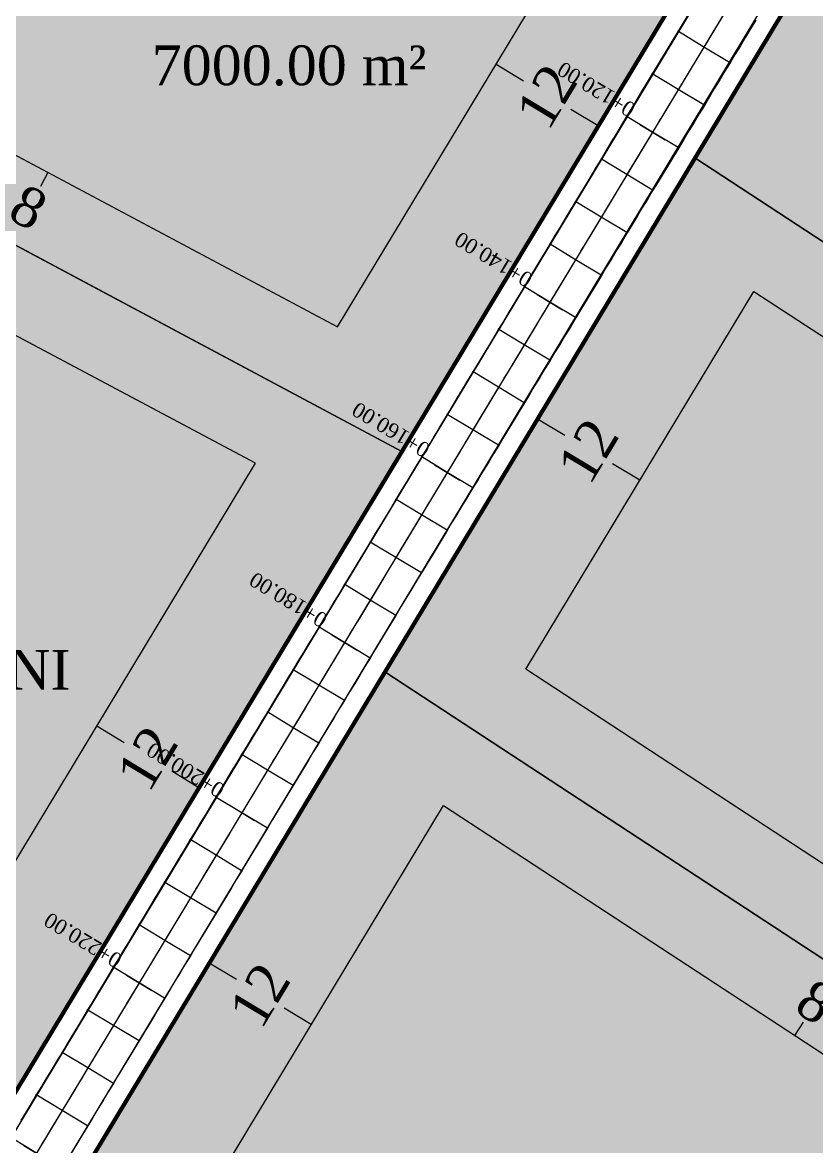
# Model space of a CAD drawing. Header units: metres. Extents: x 478603 to 489313, y 4282657 to 4289463.
# Drawn here: x 480577 to 480656.9, y 4287619.9 to 4287733 of the extents above; entities that cross this region are included whole.
import ezdxf

# ---------------------------------------------------------------- set-up
doc = ezdxf.new("R2010")
doc.units = ezdxf.units.M
for name, color, linetype, lineweight in [('@PARSEL', 18, 'Continuous', 0), ('ADAKENARI', 18, 'Continuous', 0), ('EKSENLER', 3, 'Continuous', 0), ('K_EKS', 5, 'Continuous', 0), ('K_HDA', 30, 'Continuous', 0), ('K_HDO', 30, 'Continuous', 0), ('K_KDA', 150, 'Continuous', 20), ('K_KDO', 150, 'Continuous', 20), ('K_KYA', 1, 'Continuous', 20), ('K_KYO', 1, 'Continuous', 20), ('K_YKA', 33, 'Continuous', 0), ('K_YKO', 33, 'Continuous', 0), ('KALDIRIM', 11, 'Continuous', 0), ('PARSEL_ALN', 207, 'Continuous', 0), ('PL_ALİNMAN', 1, 'Continuous', 0), ('PL_ENKESIT', 1, 'Continuous', 0), ('PL_KM', 4, 'Continuous', 0), ('PL_KMYAZI', 30, 'Continuous', 0), ('ROL_CEPHE', 1, 'Continuous', 0), ('SANAYI_SIYAH', 18, 'Continuous', 0), ('SANAYI_YAZI', 18, 'Continuous', 0), ('SEV_KYA_HDA', 3, 'Continuous', 0), ('SEV_KYO_HDO', 3, 'Continuous', 0), ('SEV_YKA_KDA', 3, 'Continuous', 0), ('SEV_YKO_KDO', 3, 'Continuous', 0), ('SNR_YAPIYAK', 18, 'Continuous', 0)]:
    doc.layers.add(name, color=color, linetype=linetype, lineweight=lineweight)
doc.styles.get("Standard").update_dxf_attribs({"font": 'times.ttf'})

msp = doc.modelspace()

# ---------------------------------------------------------------- hatches: boundary and pattern name
at = {"layer": 'PARSEL_ALN'}
for points in [[(480575.82, 4287798.87), (480535.63, 4287732.28), (480615.16, 4287689.86), (480655.35, 4287756.45)], [(480673.17, 4287766.64), (480644.66, 4287719.39), (480746.47, 4287652.74), (480783.77, 4287694.23)], [(480535.63, 4287732.28), (480495.44, 4287665.69), (480574.97, 4287623.28), (480615.16, 4287689.86)], [(480644.66, 4287719.39), (480613.44, 4287667.67), (480705.62, 4287607.32), (480746.47, 4287652.74)], [(480613.44, 4287667.67), (480578.55, 4287609.87), (480659.98, 4287556.56), (480705.62, 4287607.32)]]:
    msp.add_hatch(color=256, dxfattribs=at).paths.add_polyline_path(points)

# ---------------------------------------------------------------- linework, layer by layer
at = {"layer": '@PARSEL', "color": 18}
for p, q in [((480535.63, 4287732.28), (480615.16, 4287689.86)), ((480644.66, 4287719.39), (480746.47, 4287652.74)), ((480613.44, 4287667.67), (480705.62, 4287607.32))]:
    msp.add_line(p, q, dxfattribs=at)
at = {"layer": 'ADAKENARI', "lineweight": 100}
for p, q in [((480693.1, 4287819), (480486.99, 4287477.51)), ((480543.71, 4287552.13), (480701.28, 4287813.21))]:
    msp.add_line(p, q, dxfattribs=at)
at = {"layer": 'EKSENLER'}
msp.add_line((480702.4, 4287824.73), (480471.16, 4287441.61, 962.88), dxfattribs=at)
at = {"layer": 'K_EKS'}
for p in [(480645.56, 4287730.55, 965.56), (480642.97, 4287726.27, 965.49), (480640.39, 4287721.99, 965.43), (480637.8, 4287717.71, 965.36), (480635.22, 4287713.43, 965.3), (480632.64, 4287709.15, 965.23), (480630.05, 4287704.87, 965.17), (480627.47, 4287700.59, 965.1), (480624.89, 4287696.31, 965.04), (480622.3, 4287692.03, 964.97), (480619.72, 4287687.75, 964.91), (480617.14, 4287683.47, 964.84), (480614.55, 4287679.19, 964.78), (480611.97, 4287674.9, 964.71), (480609.38, 4287670.62, 964.65), (480606.8, 4287666.34, 964.58), (480604.22, 4287662.06, 964.52), (480601.63, 4287657.78, 964.45), (480599.05, 4287653.5, 964.39), (480596.47, 4287649.22, 964.32), (480593.88, 4287644.94, 964.26), (480591.3, 4287640.66, 964.19), (480588.72, 4287636.38, 964.13), (480586.13, 4287632.1, 964.07), (480583.55, 4287627.82, 964.01), (480580.96, 4287623.54, 963.96)]:
    msp.add_point(p, dxfattribs=at)
at = {"layer": 'K_HDA'}
msp.add_polyline3d([(480644.01, 4287733.82, 965.53), (480643.5, 4287732.97, 965.52), (480642.98, 4287732.11, 965.51), (480642.46, 4287731.25, 965.49), (480641.95, 4287730.4, 965.48), (480641.43, 4287729.54, 965.47), (480640.91, 4287728.69, 965.45), (480640.4, 4287727.83, 965.44), (480639.88, 4287726.97, 965.43), (480639.36, 4287726.12, 965.42), (480638.85, 4287725.26, 965.4), (480638.33, 4287724.4, 965.39), (480637.81, 4287723.55, 965.38), (480637.29, 4287722.69, 965.36), (480636.78, 4287721.84, 965.35), (480636.26, 4287720.98, 965.34), (480635.74, 4287720.12, 965.32), (480635.23, 4287719.27, 965.31), (480634.71, 4287718.41, 965.3), (480634.19, 4287717.56, 965.29), (480633.68, 4287716.7, 965.27), (480633.16, 4287715.84, 965.26), (480632.64, 4287714.99, 965.25), (480632.13, 4287714.13, 965.23), (480631.61, 4287713.27, 965.22), (480631.09, 4287712.42, 965.21), (480630.58, 4287711.56, 965.2), (480630.06, 4287710.71, 965.18), (480629.54, 4287709.85, 965.17), (480629.03, 4287708.99, 965.16), (480628.51, 4287708.14, 965.14), (480627.99, 4287707.28, 965.13), (480627.48, 4287706.43, 965.12), (480626.96, 4287705.57, 965.1), (480626.44, 4287704.71, 965.09), (480625.93, 4287703.86, 965.08), (480625.41, 4287703, 965.07), (480624.89, 4287702.14, 965.05), (480624.38, 4287701.29, 965.04), (480623.86, 4287700.43, 965.03), (480623.34, 4287699.58, 965.01), (480622.83, 4287698.72, 965), (480622.31, 4287697.86, 964.99), (480621.79, 4287697.01, 964.97), (480621.28, 4287696.15, 964.96), (480620.76, 4287695.3, 964.95), (480620.24, 4287694.44, 964.94), (480619.73, 4287693.58, 964.92), (480619.73, 4287693.58, 964.92)], dxfattribs=at)
for p in [(480642.98, 4287732.11, 965.51), (480640.4, 4287727.83, 965.44), (480637.81, 4287723.55, 965.38), (480635.23, 4287719.27, 965.31), (480632.64, 4287714.99, 965.25), (480630.06, 4287710.71, 965.18), (480627.48, 4287706.43, 965.12), (480624.89, 4287702.14, 965.05), (480622.31, 4287697.86, 964.99), (480619.73, 4287693.58, 964.92)]:
    msp.add_point(p, dxfattribs=at)
at = {"layer": 'K_HDO'}
msp.add_polyline3d([(480650.72, 4287733.28, 965.57), (480650.2, 4287732.42, 965.56), (480649.68, 4287731.57, 965.55), (480649.17, 4287730.71, 965.53), (480648.65, 4287729.86, 965.52), (480648.13, 4287729, 965.51), (480647.62, 4287728.14, 965.49), (480647.1, 4287727.29, 965.48), (480646.58, 4287726.43, 965.47), (480646.07, 4287725.57, 965.45), (480645.55, 4287724.72, 965.44), (480645.03, 4287723.86, 965.43), (480644.52, 4287723.01, 965.42), (480644, 4287722.15, 965.4), (480643.48, 4287721.29, 965.39), (480642.97, 4287720.44, 965.38), (480642.45, 4287719.58, 965.36), (480641.93, 4287718.73, 965.35), (480641.42, 4287717.87, 965.34), (480640.9, 4287717.01, 965.32), (480640.38, 4287716.16, 965.31), (480639.87, 4287715.3, 965.3), (480639.35, 4287714.44, 965.29), (480638.83, 4287713.59, 965.27), (480638.32, 4287712.73, 965.26), (480637.8, 4287711.88, 965.25), (480637.28, 4287711.02, 965.23), (480636.76, 4287710.16, 965.22), (480636.25, 4287709.31, 965.21), (480635.73, 4287708.45, 965.2), (480635.21, 4287707.6, 965.18), (480634.7, 4287706.74, 965.17), (480634.18, 4287705.88, 965.16), (480633.66, 4287705.03, 965.14), (480633.15, 4287704.17, 965.13), (480632.63, 4287703.31, 965.12), (480632.11, 4287702.46, 965.1), (480631.6, 4287701.6, 965.09), (480631.08, 4287700.75, 965.08), (480630.56, 4287699.89, 965.07), (480630.05, 4287699.03, 965.05), (480629.53, 4287698.18, 965.04), (480629.01, 4287697.32, 965.03), (480628.5, 4287696.47, 965.01), (480627.98, 4287695.61, 965), (480627.46, 4287694.75, 964.99), (480626.95, 4287693.9, 964.97), (480626.43, 4287693.04, 964.96), (480625.91, 4287692.18, 964.95), (480625.4, 4287691.33, 964.94), (480624.88, 4287690.47, 964.92), (480624.36, 4287689.62, 964.91), (480623.85, 4287688.76, 964.9), (480623.33, 4287687.9, 964.88), (480622.81, 4287687.05, 964.87), (480622.3, 4287686.19, 964.86), (480621.78, 4287685.34, 964.84), (480621.26, 4287684.48, 964.83), (480620.75, 4287683.62, 964.82), (480620.23, 4287682.77, 964.81), (480619.71, 4287681.91, 964.79), (480619.02, 4287680.76, 964.82)], dxfattribs=at)
for p in [(480648.13, 4287729, 965.51), (480645.55, 4287724.72, 965.44), (480642.97, 4287720.44, 965.38), (480640.38, 4287716.16, 965.31), (480637.8, 4287711.88, 965.25), (480635.21, 4287707.6, 965.18), (480632.63, 4287703.31, 965.12), (480630.05, 4287699.03, 965.05), (480627.46, 4287694.75, 964.99), (480624.88, 4287690.47, 964.92), (480622.3, 4287686.19, 964.86), (480619.71, 4287681.91, 964.79)]:
    msp.add_point(p, dxfattribs=at)
at = {"layer": 'K_KDA'}
msp.add_polyline3d([(480618.21, 4287691.04, 964.93), (480618.03, 4287690.75, 964.91), (480617.85, 4287690.46, 964.88), (480617.66, 4287690.15, 964.85), (480617.44, 4287689.79, 964.82), (480617.15, 4287689.3, 964.77), (480616.71, 4287688.58, 964.74), (480616.19, 4287687.73, 964.7), (480615.65, 4287686.83, 964.66), (480615.1, 4287685.92, 964.62), (480614.56, 4287685.02, 964.58), (480614.03, 4287684.15, 964.55), (480613.51, 4287683.29, 964.53), (480613, 4287682.44, 964.5), (480612.48, 4287681.59, 964.48), (480611.97, 4287680.74, 964.45), (480611.45, 4287679.89, 964.42), (480610.94, 4287679.03, 964.4), (480610.42, 4287678.18, 964.37), (480609.9, 4287677.32, 964.35), (480609.38, 4287676.47, 964.32), (480608.87, 4287675.61, 964.28), (480608.35, 4287674.75, 964.23), (480607.83, 4287673.9, 964.19), (480607.31, 4287673.04, 964.15), (480606.79, 4287672.19, 964.1), (480606.28, 4287671.33, 964.06), (480605.76, 4287670.48, 964.03), (480605.24, 4287669.62, 963.99), (480604.72, 4287668.77, 963.95), (480604.2, 4287667.91, 963.91), (480603.69, 4287667.06, 963.87), (480603.17, 4287666.2, 963.84), (480602.65, 4287665.34, 963.8), (480602.13, 4287664.49, 963.77), (480601.62, 4287663.63, 963.73), (480601.1, 4287662.78, 963.7), (480600.58, 4287661.92, 963.67), (480600.06, 4287661.07, 963.63), (480599.54, 4287660.21, 963.6), (480599.03, 4287659.36, 963.57), (480598.51, 4287658.5, 963.54), (480597.99, 4287657.64, 963.51), (480597.48, 4287656.79, 963.49), (480596.96, 4287655.93, 963.46), (480596.44, 4287655.08, 963.43), (480595.92, 4287654.22, 963.41), (480595.41, 4287653.36, 963.38), (480594.89, 4287652.51, 963.36), (480594.37, 4287651.65, 963.33), (480593.85, 4287650.8, 963.31), (480593.34, 4287649.94, 963.31), (480592.82, 4287649.08, 963.31), (480592.31, 4287648.23, 963.31), (480591.79, 4287647.37, 963.31), (480591.27, 4287646.51, 963.31), (480590.76, 4287645.66, 963.31), (480590.24, 4287644.8, 963.31), (480589.73, 4287643.94, 963.31), (480589.21, 4287643.09, 963.32), (480588.69, 4287642.23, 963.32), (480588.18, 4287641.38, 963.32), (480587.66, 4287640.52, 963.32), (480587.15, 4287639.66, 963.33), (480586.63, 4287638.81, 963.33), (480586.11, 4287637.95, 963.34), (480585.6, 4287637.09, 963.34), (480585.08, 4287636.24, 963.34), (480584.57, 4287635.38, 963.34), (480584.05, 4287634.52, 963.35), (480583.53, 4287633.67, 963.35), (480583.02, 4287632.81, 963.33), (480582.5, 4287631.95, 963.3), (480581.98, 4287631.1, 963.28), (480581.46, 4287630.24, 963.26), (480580.95, 4287629.39, 963.24), (480580.43, 4287628.53, 963.21), (480579.91, 4287627.68, 963.19), (480579.39, 4287626.82, 963.16), (480578.88, 4287625.96, 963.13), (480578.36, 4287625.11, 963.11), (480577.84, 4287624.25, 963.11), (480577.33, 4287623.4, 963.12), (480576.81, 4287622.54, 963.12)], dxfattribs=at)
for p in [(480617.15, 4287689.3, 964.77), (480614.56, 4287685.02, 964.58), (480611.97, 4287680.74, 964.45), (480609.38, 4287676.47, 964.32), (480606.79, 4287672.19, 964.1), (480604.2, 4287667.91, 963.91), (480601.62, 4287663.63, 963.73), (480599.03, 4287659.36, 963.57), (480596.44, 4287655.08, 963.43), (480593.85, 4287650.8, 963.31), (480591.27, 4287646.51, 963.31), (480588.69, 4287642.23, 963.32), (480586.11, 4287637.95, 963.34), (480583.53, 4287633.67, 963.35), (480580.95, 4287629.39, 963.24), (480578.36, 4287625.11, 963.11)]:
    msp.add_point(p, dxfattribs=at)
at = {"layer": 'K_KDO'}
msp.add_polyline3d([(480617.19, 4287677.74, 964.78), (480617.23, 4287677.82, 964.77), (480617.27, 4287677.89, 964.76), (480617.3, 4287677.92, 964.75), (480617.27, 4287677.89, 964.75), (480617.12, 4287677.64, 964.71), (480616.73, 4287677, 964.68), (480616.22, 4287676.15, 964.65), (480615.66, 4287675.22, 964.61), (480615.1, 4287674.28, 964.58), (480614.54, 4287673.35, 964.54), (480614, 4287672.47, 964.49), (480613.49, 4287671.61, 964.45), (480612.98, 4287670.77, 964.41), (480612.47, 4287669.92, 964.37), (480611.95, 4287669.07, 964.32), (480611.44, 4287668.22, 964.29), (480610.92, 4287667.36, 964.25), (480610.41, 4287666.51, 964.22), (480609.89, 4287665.65, 964.18), (480609.37, 4287664.79, 964.15), (480608.85, 4287663.94, 964.11), (480608.34, 4287663.08, 964.08), (480607.82, 4287662.22, 964.04), (480607.3, 4287661.37, 964), (480606.79, 4287660.51, 963.97), (480606.27, 4287659.65, 963.93), (480605.76, 4287658.8, 963.89), (480605.24, 4287657.94, 963.85), (480604.72, 4287657.09, 963.82), (480604.21, 4287656.23, 963.78), (480603.69, 4287655.37, 963.77), (480603.17, 4287654.52, 963.75), (480602.65, 4287653.66, 963.74), (480602.14, 4287652.81, 963.73), (480601.62, 4287651.95, 963.72), (480601.1, 4287651.09, 963.7), (480600.59, 4287650.24, 963.68), (480600.07, 4287649.38, 963.67), (480599.55, 4287648.52, 963.65), (480599.04, 4287647.67, 963.63), (480598.52, 4287646.81, 963.61), (480598, 4287645.96, 963.59), (480597.49, 4287645.1, 963.57), (480596.97, 4287644.24, 963.55), (480596.45, 4287643.39, 963.53), (480595.94, 4287642.53, 963.52), (480595.42, 4287641.68, 963.51), (480594.9, 4287640.82, 963.51), (480594.39, 4287639.96, 963.5), (480593.87, 4287639.11, 963.49), (480593.35, 4287638.25, 963.48), (480592.84, 4287637.39, 963.48), (480592.32, 4287636.54, 963.47), (480591.8, 4287635.68, 963.46), (480591.29, 4287634.83, 963.45), (480590.77, 4287633.97, 963.46), (480590.25, 4287633.11, 963.46), (480589.74, 4287632.26, 963.46), (480589.22, 4287631.4, 963.47), (480588.7, 4287630.55, 963.47), (480588.19, 4287629.69, 963.45), (480587.67, 4287628.83, 963.43), (480587.15, 4287627.98, 963.4), (480586.64, 4287627.12, 963.38), (480586.12, 4287626.26, 963.36), (480585.6, 4287625.41, 963.36), (480585.09, 4287624.55, 963.35), (480584.57, 4287623.7, 963.35), (480584.05, 4287622.84, 963.34), (480583.54, 4287621.98, 963.34), (480583.02, 4287621.13, 963.34), (480582.5, 4287620.27, 963.33), (480581.99, 4287619.42, 963.33)], dxfattribs=at)
for p in [(480617.12, 4287677.64, 964.71), (480614.54, 4287673.35, 964.54), (480611.95, 4287669.07, 964.32), (480609.37, 4287664.79, 964.15), (480606.79, 4287660.51, 963.97), (480604.21, 4287656.23, 963.78), (480601.62, 4287651.95, 963.72), (480599.04, 4287647.67, 963.63), (480596.45, 4287643.39, 963.53), (480593.87, 4287639.11, 963.49), (480591.29, 4287634.83, 963.45), (480588.7, 4287630.55, 963.47), (480586.12, 4287626.26, 963.36), (480583.54, 4287621.98, 963.34)]:
    msp.add_point(p, dxfattribs=at)
at = {"layer": 'K_KYA'}
msp.add_polyline3d([(480643.98, 4287733.84, 965.9), (480643.46, 4287732.99, 965.89), (480642.95, 4287732.13, 965.88), (480642.43, 4287731.27, 965.88), (480641.91, 4287730.42, 965.88), (480641.39, 4287729.56, 965.88), (480640.88, 4287728.71, 965.87), (480640.36, 4287727.85, 965.87), (480639.84, 4287727, 965.86), (480639.32, 4287726.14, 965.84), (480638.81, 4287725.28, 965.83), (480638.29, 4287724.43, 965.81), (480637.78, 4287723.57, 965.79), (480637.26, 4287722.71, 965.75), (480636.75, 4287721.85, 965.7), (480636.23, 4287721, 965.65), (480635.72, 4287720.14, 965.6), (480635.21, 4287719.28, 965.55), (480634.69, 4287718.42, 965.53), (480634.18, 4287717.57, 965.5), (480633.66, 4287716.71, 965.48), (480633.15, 4287715.85, 965.45), (480632.63, 4287715, 965.43), (480632.11, 4287714.14, 965.41), (480631.6, 4287713.28, 965.39), (480631.08, 4287712.43, 965.38), (480630.56, 4287711.57, 965.36), (480630.05, 4287710.71, 965.35), (480629.53, 4287709.86, 965.32), (480629.01, 4287709, 965.3), (480628.5, 4287708.15, 965.28), (480627.98, 4287707.29, 965.25), (480627.47, 4287706.43, 965.23), (480626.95, 4287705.57, 965.2), (480626.44, 4287704.72, 965.17), (480625.92, 4287703.86, 965.14), (480625.41, 4287703, 965.11), (480624.89, 4287702.15, 965.07), (480624.38, 4287701.29, 965.06), (480623.86, 4287700.44, 965.04), (480623.35, 4287699.59, 965.02), (480622.83, 4287698.73, 965.01), (480622.31, 4287697.86, 964.99), (480621.77, 4287696.98, 964.98), (480621.24, 4287696.09, 964.96), (480620.7, 4287695.2, 964.95), (480620.19, 4287694.35, 964.93), (480619.73, 4287693.58, 964.92), (480619.36, 4287692.98, 964.93), (480619.06, 4287692.47, 964.93), (480618.77, 4287691.98, 964.93), (480618.48, 4287691.51, 964.93), (480618.21, 4287691.04, 964.93)], dxfattribs=at)
for p in [(480642.95, 4287732.13, 965.88), (480640.36, 4287727.85, 965.87), (480637.78, 4287723.57, 965.79), (480635.21, 4287719.28, 965.55), (480632.63, 4287715, 965.43), (480630.05, 4287710.71, 965.35), (480627.47, 4287706.43, 965.23), (480624.89, 4287702.15, 965.07), (480622.31, 4287697.86, 964.99), (480619.73, 4287693.58, 964.92)]:
    msp.add_point(p, dxfattribs=at)
at = {"layer": 'K_KYO'}
msp.add_polyline3d([(480650.78, 4287733.24, 966.27), (480650.26, 4287732.39, 966.26), (480649.74, 4287731.53, 966.24), (480649.23, 4287730.68, 966.23), (480648.71, 4287729.82, 966.22), (480648.19, 4287728.96, 966.21), (480647.68, 4287728.11, 966.19), (480647.16, 4287727.25, 966.17), (480646.64, 4287726.4, 966.15), (480646.12, 4287725.54, 966.13), (480645.61, 4287724.68, 966.11), (480645.09, 4287723.83, 966.09), (480644.57, 4287722.97, 966.06), (480644.05, 4287722.12, 966.04), (480643.54, 4287721.26, 966.02), (480643.02, 4287720.41, 966), (480642.5, 4287719.55, 965.96), (480641.98, 4287718.7, 965.93), (480641.46, 4287717.84, 965.9), (480640.95, 4287716.99, 965.87), (480640.43, 4287716.13, 965.84), (480639.91, 4287715.27, 965.82), (480639.39, 4287714.42, 965.8), (480638.88, 4287713.56, 965.79), (480638.36, 4287712.71, 965.77), (480637.84, 4287711.85, 965.75), (480637.32, 4287710.99, 965.73), (480636.81, 4287710.14, 965.72), (480636.29, 4287709.28, 965.7), (480635.77, 4287708.43, 965.68), (480635.26, 4287707.57, 965.66), (480634.74, 4287706.72, 965.63), (480634.22, 4287705.86, 965.61), (480633.7, 4287705, 965.58), (480633.18, 4287704.15, 965.55), (480632.67, 4287703.29, 965.53), (480632.15, 4287702.44, 965.5), (480631.63, 4287701.58, 965.47), (480631.11, 4287700.73, 965.44), (480630.59, 4287699.87, 965.41), (480630.08, 4287699.02, 965.38), (480629.56, 4287698.16, 965.36), (480629.04, 4287697.31, 965.33), (480628.52, 4287696.45, 965.3), (480628, 4287695.6, 965.27), (480627.49, 4287694.74, 965.25), (480626.97, 4287693.88, 965.23), (480626.45, 4287693.03, 965.21), (480625.93, 4287692.17, 965.19), (480625.42, 4287691.32, 965.18), (480624.9, 4287690.46, 965.16), (480624.38, 4287689.61, 965.13), (480623.86, 4287688.75, 965.1), (480623.35, 4287687.89, 965.07), (480622.83, 4287687.04, 965.04), (480622.31, 4287686.18, 965.01), (480621.79, 4287685.33, 964.98), (480621.27, 4287684.47, 964.94), (480620.75, 4287683.61, 964.9), (480620.23, 4287682.76, 964.87), (480619.72, 4287681.91, 964.83), (480619.21, 4287681.07, 964.82), (480618.7, 4287680.24, 964.81), (480618.19, 4287679.4, 964.8), (480617.69, 4287678.57, 964.79), (480617.19, 4287677.74, 964.78)], dxfattribs=at)
for p in [(480648.19, 4287728.96, 966.21), (480645.61, 4287724.68, 966.11), (480643.02, 4287720.41, 966), (480640.43, 4287716.13, 965.84), (480637.84, 4287711.85, 965.75), (480635.26, 4287707.57, 965.66), (480632.67, 4287703.29, 965.53), (480630.08, 4287699.02, 965.38), (480627.49, 4287694.74, 965.25), (480624.9, 4287690.46, 965.16), (480622.31, 4287686.18, 965.01), (480619.72, 4287681.91, 964.83)]:
    msp.add_point(p, dxfattribs=at)
at = {"layer": 'K_YKA'}
msp.add_polyline3d([(480644.02, 4287733.82, 965.58), (480643.5, 4287732.96, 965.57), (480642.99, 4287732.1, 965.56), (480642.47, 4287731.25, 965.54), (480641.95, 4287730.39, 965.53), (480641.44, 4287729.54, 965.52), (480640.92, 4287728.68, 965.5), (480640.4, 4287727.82, 965.49), (480639.89, 4287726.97, 965.48), (480639.37, 4287726.11, 965.47), (480638.85, 4287725.26, 965.45), (480638.34, 4287724.4, 965.44), (480637.82, 4287723.54, 965.43), (480637.3, 4287722.69, 965.41), (480636.79, 4287721.83, 965.4), (480636.27, 4287720.97, 965.39), (480635.75, 4287720.12, 965.37), (480635.24, 4287719.26, 965.36), (480634.72, 4287718.41, 965.35), (480634.2, 4287717.55, 965.34), (480633.69, 4287716.69, 965.32), (480633.17, 4287715.84, 965.31), (480632.65, 4287714.98, 965.3), (480632.14, 4287714.13, 965.28), (480631.62, 4287713.27, 965.27), (480631.1, 4287712.41, 965.26), (480630.59, 4287711.56, 965.24), (480630.07, 4287710.7, 965.23), (480629.55, 4287709.84, 965.22), (480629.04, 4287708.99, 965.21), (480628.52, 4287708.13, 965.19), (480628, 4287707.28, 965.18), (480627.49, 4287706.42, 965.17), (480626.97, 4287705.56, 965.15), (480626.45, 4287704.71, 965.14), (480625.93, 4287703.85, 965.13), (480625.42, 4287702.99, 965.12), (480624.9, 4287702.14, 965.1), (480624.39, 4287701.29, 965.09), (480623.87, 4287700.43, 965.08), (480623.36, 4287699.58, 965.06), (480622.84, 4287698.72, 965.05), (480622.32, 4287697.86, 965.04), (480621.79, 4287696.98, 965.02), (480621.25, 4287696.09, 965.01), (480620.72, 4287695.21, 965), (480620.21, 4287694.36, 964.98), (480619.73, 4287693.58, 964.97), (480619.35, 4287692.93, 964.96), (480619, 4287692.37, 964.95), (480618.69, 4287691.84, 964.95), (480618.41, 4287691.38, 964.94), (480618.21, 4287691.04, 964.93), (480618.15, 4287690.95, 964.93), (480618.16, 4287690.97, 964.93), (480618.2, 4287691.04, 964.93), (480618.23, 4287691.08, 964.93), (480618.21, 4287691.04, 964.93), (480618.09, 4287690.85, 964.93), (480617.91, 4287690.55, 964.93), (480617.7, 4287690.21, 964.92), (480617.46, 4287689.81, 964.92), (480617.15, 4287689.3, 964.91), (480616.71, 4287688.56, 964.9), (480616.19, 4287687.71, 964.88), (480615.65, 4287686.81, 964.87), (480615.11, 4287685.91, 964.86), (480614.57, 4287685.02, 964.84), (480614.04, 4287684.15, 964.83), (480613.52, 4287683.29, 964.82), (480613.01, 4287682.44, 964.8), (480612.5, 4287681.59, 964.79), (480611.98, 4287680.74, 964.78), (480611.47, 4287679.88, 964.77), (480610.95, 4287679.03, 964.75), (480610.43, 4287678.17, 964.74), (480609.92, 4287677.31, 964.73), (480609.4, 4287676.46, 964.71), (480608.88, 4287675.6, 964.7), (480608.37, 4287674.74, 964.69), (480607.85, 4287673.89, 964.67), (480607.33, 4287673.03, 964.66), (480606.82, 4287672.17, 964.65), (480606.3, 4287671.32, 964.64), (480605.78, 4287670.46, 964.62), (480605.27, 4287669.61, 964.61), (480604.75, 4287668.75, 964.6), (480604.23, 4287667.89, 964.58), (480603.72, 4287667.04, 964.57), (480603.2, 4287666.18, 964.56), (480602.68, 4287665.33, 964.54), (480602.17, 4287664.47, 964.53), (480601.65, 4287663.61, 964.52), (480601.13, 4287662.76, 964.51), (480600.62, 4287661.9, 964.49), (480600.1, 4287661.04, 964.48), (480599.58, 4287660.19, 964.47), (480599.07, 4287659.33, 964.45), (480598.55, 4287658.48, 964.44), (480598.03, 4287657.62, 964.43), (480597.52, 4287656.76, 964.41), (480597, 4287655.91, 964.4), (480596.48, 4287655.05, 964.39), (480595.96, 4287654.2, 964.38), (480595.45, 4287653.34, 964.36), (480594.93, 4287652.48, 964.35), (480594.41, 4287651.63, 964.34), (480593.9, 4287650.77, 964.32), (480593.38, 4287649.91, 964.31), (480592.86, 4287649.06, 964.3), (480592.35, 4287648.2, 964.29), (480591.83, 4287647.35, 964.27), (480591.31, 4287646.49, 964.26), (480590.8, 4287645.63, 964.25), (480590.28, 4287644.78, 964.23), (480589.76, 4287643.92, 964.22), (480589.25, 4287643.07, 964.21), (480588.73, 4287642.21, 964.19), (480588.21, 4287641.35, 964.18), (480587.7, 4287640.5, 964.17), (480587.18, 4287639.64, 964.16), (480586.66, 4287638.78, 964.14), (480586.15, 4287637.93, 964.13), (480585.63, 4287637.07, 964.12), (480585.11, 4287636.22, 964.1), (480584.6, 4287635.36, 964.09), (480584.08, 4287634.5, 964.08), (480583.56, 4287633.65, 964.07), (480583.05, 4287632.79, 964.05), (480582.53, 4287631.94, 964.04), (480582.01, 4287631.08, 964.03), (480581.5, 4287630.22, 964.02), (480580.98, 4287629.37, 964.01), (480580.46, 4287628.51, 964), (480579.95, 4287627.65, 963.99), (480579.43, 4287626.8, 963.98), (480578.91, 4287625.94, 963.97), (480578.4, 4287625.09, 963.96), (480577.88, 4287624.23, 963.95), (480577.36, 4287623.37, 963.95), (480576.85, 4287622.52, 963.94)], dxfattribs=at)
for p in [(480642.99, 4287732.1, 965.56), (480640.4, 4287727.82, 965.49), (480637.82, 4287723.54, 965.43), (480635.24, 4287719.26, 965.36), (480632.65, 4287714.98, 965.3), (480630.07, 4287710.7, 965.23), (480627.49, 4287706.42, 965.17), (480624.9, 4287702.14, 965.1), (480622.32, 4287697.86, 965.04), (480619.73, 4287693.58, 964.97), (480617.15, 4287689.3, 964.91), (480614.57, 4287685.02, 964.84), (480611.98, 4287680.74, 964.78), (480609.4, 4287676.46, 964.71), (480606.82, 4287672.17, 964.65), (480604.23, 4287667.89, 964.58), (480601.65, 4287663.61, 964.52), (480599.07, 4287659.33, 964.45), (480596.48, 4287655.05, 964.39), (480593.9, 4287650.77, 964.32), (480591.31, 4287646.49, 964.26), (480588.73, 4287642.21, 964.19), (480586.15, 4287637.93, 964.13), (480583.56, 4287633.65, 964.07), (480580.98, 4287629.37, 964.01), (480578.4, 4287625.09, 963.96)]:
    msp.add_point(p, dxfattribs=at)
at = {"layer": 'K_YKO'}
msp.add_polyline3d([(480650.71, 4287733.29, 965.62), (480650.19, 4287732.43, 965.61), (480649.67, 4287731.57, 965.6), (480649.16, 4287730.72, 965.58), (480648.64, 4287729.86, 965.57), (480648.12, 4287729, 965.56), (480647.61, 4287728.15, 965.54), (480647.09, 4287727.29, 965.53), (480646.57, 4287726.44, 965.52), (480646.06, 4287725.58, 965.5), (480645.54, 4287724.72, 965.49), (480645.02, 4287723.87, 965.48), (480644.51, 4287723.01, 965.47), (480643.99, 4287722.16, 965.45), (480643.47, 4287721.3, 965.44), (480642.96, 4287720.44, 965.43), (480642.44, 4287719.59, 965.41), (480641.92, 4287718.73, 965.4), (480641.41, 4287717.87, 965.39), (480640.89, 4287717.02, 965.37), (480640.37, 4287716.16, 965.36), (480639.86, 4287715.31, 965.35), (480639.34, 4287714.45, 965.34), (480638.82, 4287713.59, 965.32), (480638.31, 4287712.74, 965.31), (480637.79, 4287711.88, 965.3), (480637.27, 4287711.03, 965.28), (480636.76, 4287710.17, 965.27), (480636.24, 4287709.31, 965.26), (480635.72, 4287708.46, 965.24), (480635.21, 4287707.6, 965.23), (480634.69, 4287706.74, 965.22), (480634.17, 4287705.89, 965.21), (480633.66, 4287705.03, 965.19), (480633.14, 4287704.18, 965.18), (480632.62, 4287703.32, 965.17), (480632.11, 4287702.46, 965.15), (480631.59, 4287701.61, 965.14), (480631.07, 4287700.75, 965.13), (480630.56, 4287699.9, 965.12), (480630.04, 4287699.04, 965.1), (480629.52, 4287698.18, 965.09), (480629.01, 4287697.33, 965.08), (480628.49, 4287696.47, 965.06), (480627.97, 4287695.61, 965.05), (480627.46, 4287694.76, 965.04), (480626.94, 4287693.9, 965.02), (480626.42, 4287693.05, 965.01), (480625.91, 4287692.19, 965), (480625.39, 4287691.33, 964.99), (480624.87, 4287690.48, 964.97), (480624.35, 4287689.62, 964.96), (480623.84, 4287688.76, 964.95), (480623.32, 4287687.91, 964.93), (480622.8, 4287687.05, 964.92), (480622.29, 4287686.2, 964.91), (480621.77, 4287685.35, 964.89), (480621.26, 4287684.5, 964.88), (480620.75, 4287683.65, 964.87), (480620.23, 4287682.79, 964.86), (480619.7, 4287681.92, 964.84), (480619.15, 4287681.01, 964.83), (480618.6, 4287680.08, 964.82), (480618.05, 4287679.18, 964.8), (480617.56, 4287678.36, 964.79), (480617.19, 4287677.74, 964.78), (480617.05, 4287677.52, 964.78), (480617.04, 4287677.5, 964.78), (480617.08, 4287677.57, 964.78), (480617.13, 4287677.65, 964.78), (480617.19, 4287677.74, 964.78), (480617.24, 4287677.83, 964.78), (480617.28, 4287677.89, 964.78), (480617.3, 4287677.93, 964.78), (480617.27, 4287677.89, 964.78), (480617.12, 4287677.64, 964.78), (480616.73, 4287676.99, 964.77), (480616.22, 4287676.14, 964.76), (480615.66, 4287675.22, 964.74), (480615.09, 4287674.28, 964.73), (480614.54, 4287673.35, 964.71), (480614, 4287672.47, 964.7), (480613.49, 4287671.61, 964.69), (480612.97, 4287670.77, 964.67), (480612.46, 4287669.92, 964.66), (480611.95, 4287669.07, 964.65), (480611.44, 4287668.22, 964.64), (480610.92, 4287667.37, 964.62), (480610.4, 4287666.51, 964.61), (480609.89, 4287665.65, 964.6), (480609.37, 4287664.79, 964.58), (480608.85, 4287663.94, 964.57), (480608.34, 4287663.08, 964.56), (480607.82, 4287662.22, 964.54), (480607.3, 4287661.37, 964.53), (480606.79, 4287660.51, 964.52), (480606.27, 4287659.66, 964.51), (480605.75, 4287658.8, 964.49), (480605.24, 4287657.94, 964.48), (480604.72, 4287657.09, 964.47), (480604.2, 4287656.23, 964.45), (480603.69, 4287655.38, 964.44), (480603.17, 4287654.52, 964.43), (480602.65, 4287653.66, 964.41), (480602.14, 4287652.81, 964.4), (480601.62, 4287651.95, 964.39), (480601.1, 4287651.09, 964.38), (480600.59, 4287650.24, 964.36), (480600.07, 4287649.38, 964.35), (480599.55, 4287648.53, 964.34), (480599.03, 4287647.67, 964.32), (480598.52, 4287646.81, 964.31), (480598, 4287645.96, 964.3), (480597.48, 4287645.1, 964.29), (480596.97, 4287644.25, 964.27), (480596.45, 4287643.39, 964.26), (480595.93, 4287642.53, 964.25), (480595.42, 4287641.68, 964.23), (480594.9, 4287640.82, 964.22), (480594.38, 4287639.97, 964.21), (480593.87, 4287639.11, 964.19), (480593.35, 4287638.25, 964.18), (480592.83, 4287637.4, 964.17), (480592.32, 4287636.54, 964.16), (480591.8, 4287635.68, 964.14), (480591.28, 4287634.83, 964.13), (480590.77, 4287633.97, 964.12), (480590.25, 4287633.12, 964.1), (480589.73, 4287632.26, 964.09), (480589.22, 4287631.4, 964.08), (480588.7, 4287630.55, 964.07), (480588.18, 4287629.69, 964.05), (480587.67, 4287628.84, 964.04), (480587.15, 4287627.98, 964.03), (480586.63, 4287627.12, 964.02), (480586.12, 4287626.27, 964.01), (480585.6, 4287625.41, 964), (480585.08, 4287624.55, 963.99), (480584.57, 4287623.7, 963.98), (480584.05, 4287622.84, 963.97), (480583.53, 4287621.99, 963.96), (480583.02, 4287621.13, 963.95), (480582.5, 4287620.27, 963.95), (480581.98, 4287619.42, 963.94)], dxfattribs=at)
for p in [(480648.12, 4287729, 965.56), (480645.54, 4287724.72, 965.49), (480642.96, 4287720.44, 965.43), (480640.37, 4287716.16, 965.36), (480637.79, 4287711.88, 965.3), (480635.21, 4287707.6, 965.23), (480632.62, 4287703.32, 965.17), (480630.04, 4287699.04, 965.1), (480627.46, 4287694.76, 965.04), (480624.87, 4287690.48, 964.97), (480622.29, 4287686.2, 964.91), (480619.7, 4287681.92, 964.84), (480617.12, 4287677.64, 964.78), (480614.54, 4287673.35, 964.71), (480611.95, 4287669.07, 964.65), (480609.37, 4287664.79, 964.58), (480606.79, 4287660.51, 964.52), (480604.2, 4287656.23, 964.45), (480601.62, 4287651.95, 964.39), (480599.03, 4287647.67, 964.32), (480596.45, 4287643.39, 964.26), (480593.87, 4287639.11, 964.19), (480591.28, 4287634.83, 964.13), (480588.7, 4287630.55, 964.07), (480586.12, 4287626.27, 964.01), (480583.53, 4287621.99, 963.96)]:
    msp.add_point(p, dxfattribs=at)
at = {"layer": 'KALDIRIM'}
for p, q in [((480695.76, 4287819.54), (480490.12, 4287478.82)), ((480540.91, 4287551.36), (480700.46, 4287815.72))]:
    msp.add_line(p, q, dxfattribs=at)
at = {"layer": 'PARSEL_ALN'}
for points in [[(480575.82, 4287798.87, 0), (480535.63, 4287732.28, 0), (480615.16, 4287689.86, 0), (480655.35, 4287756.45, 0), (480575.82, 4287798.87, 0)], [(480575.82, 4287798.87, 0), (480535.63, 4287732.28, 0), (480615.16, 4287689.86, 0), (480655.35, 4287756.45, 0), (480575.82, 4287798.87, 0)], [(480673.17, 4287766.64, 0), (480644.66, 4287719.39, 0), (480746.47, 4287652.74, 0), (480783.77, 4287694.23, 0), (480673.17, 4287766.64, 0)], [(480673.17, 4287766.64, 0), (480644.66, 4287719.39, 0), (480746.47, 4287652.74, 0), (480783.77, 4287694.23, 0), (480673.17, 4287766.64, 0)], [(480535.63, 4287732.28, 0), (480495.44, 4287665.69, 0), (480574.97, 4287623.28, 0), (480615.16, 4287689.86, 0), (480535.63, 4287732.28, 0)], [(480535.63, 4287732.28, 0), (480495.44, 4287665.69, 0), (480574.97, 4287623.28, 0), (480615.16, 4287689.86, 0), (480535.63, 4287732.28, 0)], [(480644.66, 4287719.39, 0), (480613.44, 4287667.67, 0), (480705.62, 4287607.32, 0), (480746.47, 4287652.74, 0), (480644.66, 4287719.39, 0)], [(480644.66, 4287719.39, 0), (480613.44, 4287667.67, 0), (480705.62, 4287607.32, 0), (480746.47, 4287652.74, 0), (480644.66, 4287719.39, 0)], [(480613.44, 4287667.67, 0), (480578.55, 4287609.87, 0), (480659.98, 4287556.56, 0), (480705.62, 4287607.32, 0), (480613.44, 4287667.67, 0)], [(480613.44, 4287667.67, 0), (480578.55, 4287609.87, 0), (480659.98, 4287556.56, 0), (480705.62, 4287607.32, 0), (480613.44, 4287667.67, 0)]]:
    msp.add_polyline3d(points, close=True, dxfattribs=at)
at = {"layer": 'PL_ALİNMAN'}
for p, q in [((480648.14, 4287734.84), (480645.56, 4287730.55)), ((480648.14, 4287734.84), (480645.56, 4287730.55)), ((480645.04, 4287729.7), (480644.78, 4287729.27)), ((480645.04, 4287729.7), (480644.78, 4287729.27)), ((480644.26, 4287728.41), (480641.68, 4287724.13)), ((480644.26, 4287728.41), (480641.68, 4287724.13)), ((480641.16, 4287723.28), (480640.91, 4287722.85)), ((480641.16, 4287723.28), (480640.91, 4287722.85)), ((480640.39, 4287721.99), (480637.8, 4287717.71)), ((480640.39, 4287721.99), (480637.8, 4287717.71)), ((480637.29, 4287716.86), (480637.03, 4287716.43)), ((480637.29, 4287716.86), (480637.03, 4287716.43)), ((480636.51, 4287715.57), (480633.93, 4287711.29)), ((480636.51, 4287715.57), (480633.93, 4287711.29)), ((480633.41, 4287710.44), (480633.15, 4287710.01)), ((480633.41, 4287710.44), (480633.15, 4287710.01)), ((480632.64, 4287709.15), (480630.05, 4287704.87)), ((480632.64, 4287709.15), (480630.05, 4287704.87)), ((480629.54, 4287704.01), (480629.28, 4287703.59)), ((480629.54, 4287704.01), (480629.28, 4287703.59)), ((480628.76, 4287702.73), (480626.18, 4287698.45)), ((480628.76, 4287702.73), (480626.18, 4287698.45)), ((480625.66, 4287697.59), (480625.4, 4287697.16)), ((480625.66, 4287697.59), (480625.4, 4287697.16)), ((480624.89, 4287696.31), (480622.3, 4287692.03)), ((480624.89, 4287696.31), (480622.3, 4287692.03)), ((480621.79, 4287691.17), (480621.53, 4287690.74)), ((480621.79, 4287691.17), (480621.53, 4287690.74)), ((480621.01, 4287689.89), (480618.43, 4287685.61)), ((480621.01, 4287689.89), (480618.43, 4287685.61)), ((480617.91, 4287684.75), (480617.65, 4287684.32)), ((480617.91, 4287684.75), (480617.65, 4287684.32)), ((480617.14, 4287683.47), (480614.55, 4287679.19)), ((480617.14, 4287683.47), (480614.55, 4287679.19)), ((480614.04, 4287678.33), (480613.78, 4287677.9)), ((480614.04, 4287678.33), (480613.78, 4287677.9)), ((480613.26, 4287677.05), (480610.68, 4287672.76)), ((480613.26, 4287677.05), (480610.68, 4287672.76)), ((480610.16, 4287671.91), (480609.9, 4287671.48)), ((480610.16, 4287671.91), (480609.9, 4287671.48)), ((480609.38, 4287670.62), (480606.8, 4287666.34)), ((480609.38, 4287670.62), (480606.8, 4287666.34)), ((480606.28, 4287665.49), (480606.03, 4287665.06)), ((480606.28, 4287665.49), (480606.03, 4287665.06)), ((480605.51, 4287664.2), (480602.93, 4287659.92)), ((480605.51, 4287664.2), (480602.93, 4287659.92)), ((480602.41, 4287659.07), (480602.15, 4287658.64)), ((480602.41, 4287659.07), (480602.15, 4287658.64)), ((480601.63, 4287657.78), (480599.05, 4287653.5)), ((480601.63, 4287657.78), (480599.05, 4287653.5)), ((480598.53, 4287652.65), (480598.28, 4287652.22)), ((480598.53, 4287652.65), (480598.28, 4287652.22)), ((480597.76, 4287651.36), (480595.17, 4287647.08)), ((480597.76, 4287651.36), (480595.17, 4287647.08)), ((480594.66, 4287646.22), (480594.4, 4287645.8)), ((480594.66, 4287646.22), (480594.4, 4287645.8)), ((480593.88, 4287644.94), (480591.3, 4287640.66)), ((480593.88, 4287644.94), (480591.3, 4287640.66)), ((480590.78, 4287639.8), (480590.52, 4287639.37)), ((480590.78, 4287639.8), (480590.52, 4287639.37)), ((480590.01, 4287638.52), (480587.42, 4287634.24)), ((480590.01, 4287638.52), (480587.42, 4287634.24)), ((480586.91, 4287633.38), (480586.65, 4287632.95)), ((480586.91, 4287633.38), (480586.65, 4287632.95)), ((480586.13, 4287632.1), (480583.55, 4287627.82)), ((480586.13, 4287632.1), (480583.55, 4287627.82)), ((480583.03, 4287626.96), (480582.77, 4287626.53)), ((480583.03, 4287626.96), (480582.77, 4287626.53)), ((480582.26, 4287625.68), (480579.67, 4287621.4)), ((480582.26, 4287625.68), (480579.67, 4287621.4)), ((480579.16, 4287620.54), (480578.9, 4287620.11)), ((480579.16, 4287620.54), (480578.9, 4287620.11))]:
    msp.add_line(p, q, dxfattribs=at)
at = {"layer": 'PL_ENKESIT'}
for points in [[(480648.19, 4287728.96, 966.21), (480648.13, 4287729, 965.51), (480648.12, 4287729, 965.56), (480645.56, 4287730.55, 965.56), (480642.99, 4287732.1, 965.56), (480642.98, 4287732.11, 965.51), (480642.95, 4287732.13, 965.88)], [(480645.61, 4287724.68, 966.11), (480645.55, 4287724.72, 965.44), (480645.54, 4287724.72, 965.49), (480642.97, 4287726.27, 965.49), (480640.4, 4287727.82, 965.49), (480640.4, 4287727.83, 965.44), (480640.36, 4287727.85, 965.87)], [(480643.02, 4287720.41, 966), (480642.97, 4287720.44, 965.38), (480642.96, 4287720.44, 965.43), (480640.39, 4287721.99, 965.43), (480637.82, 4287723.54, 965.43), (480637.81, 4287723.55, 965.38), (480637.78, 4287723.57, 965.79)], [(480640.43, 4287716.13, 965.84), (480640.38, 4287716.16, 965.31), (480640.37, 4287716.16, 965.36), (480637.8, 4287717.71, 965.36), (480635.24, 4287719.26, 965.36), (480635.23, 4287719.27, 965.31), (480635.21, 4287719.28, 965.55)], [(480637.84, 4287711.85, 965.75), (480637.8, 4287711.88, 965.25), (480637.79, 4287711.88, 965.3), (480635.22, 4287713.43, 965.3), (480632.65, 4287714.98, 965.3), (480632.64, 4287714.99, 965.25), (480632.63, 4287715, 965.43)], [(480635.26, 4287707.57, 965.66), (480635.21, 4287707.6, 965.18), (480635.21, 4287707.6, 965.23), (480632.64, 4287709.15, 965.23), (480630.07, 4287710.7, 965.23), (480630.06, 4287710.71, 965.18), (480630.05, 4287710.71, 965.35)], [(480632.67, 4287703.29, 965.53), (480632.63, 4287703.31, 965.12), (480632.62, 4287703.32, 965.17), (480630.05, 4287704.87, 965.17), (480627.49, 4287706.42, 965.17), (480627.48, 4287706.43, 965.12), (480627.47, 4287706.43, 965.23)], [(480630.08, 4287699.02, 965.38), (480630.05, 4287699.03, 965.05), (480630.04, 4287699.04, 965.1), (480627.47, 4287700.59, 965.1), (480624.9, 4287702.14, 965.1), (480624.89, 4287702.14, 965.05), (480624.89, 4287702.15, 965.07)], [(480627.49, 4287694.74, 965.25), (480627.46, 4287694.75, 964.99), (480627.46, 4287694.76, 965.04), (480624.89, 4287696.31, 965.04), (480622.32, 4287697.86, 965.04), (480622.31, 4287697.86, 964.99), (480622.31, 4287697.86, 964.99)], [(480624.9, 4287690.46, 965.16), (480624.88, 4287690.47, 964.92), (480624.87, 4287690.48, 964.97), (480622.3, 4287692.03, 964.97), (480619.73, 4287693.58, 964.97), (480619.73, 4287693.58, 964.92), (480619.73, 4287693.58, 964.92)], [(480622.31, 4287686.18, 965.01), (480622.3, 4287686.19, 964.86), (480622.29, 4287686.2, 964.91), (480619.72, 4287687.75, 964.91), (480617.15, 4287689.3, 964.91), (480617.15, 4287689.3, 964.77)], [(480619.72, 4287681.91, 964.83), (480619.71, 4287681.91, 964.79), (480619.7, 4287681.92, 964.84), (480617.14, 4287683.47, 964.84), (480614.57, 4287685.02, 964.84), (480614.56, 4287685.02, 964.58)], [(480617.12, 4287677.64, 964.71), (480617.12, 4287677.64, 964.78), (480614.55, 4287679.19, 964.78), (480611.98, 4287680.74, 964.78), (480611.97, 4287680.74, 964.45)], [(480614.54, 4287673.35, 964.54), (480614.54, 4287673.35, 964.71), (480611.97, 4287674.9, 964.71), (480609.4, 4287676.46, 964.71), (480609.38, 4287676.47, 964.32)], [(480611.95, 4287669.07, 964.32), (480611.95, 4287669.07, 964.65), (480609.38, 4287670.62, 964.65), (480606.82, 4287672.17, 964.65), (480606.79, 4287672.19, 964.1)], [(480609.37, 4287664.79, 964.15), (480609.37, 4287664.79, 964.58), (480606.8, 4287666.34, 964.58), (480604.23, 4287667.89, 964.58), (480604.2, 4287667.91, 963.91)], [(480606.79, 4287660.51, 963.97), (480606.79, 4287660.51, 964.52), (480604.22, 4287662.06, 964.52), (480601.65, 4287663.61, 964.52), (480601.62, 4287663.63, 963.73)], [(480604.21, 4287656.23, 963.78), (480604.2, 4287656.23, 964.45), (480601.63, 4287657.78, 964.45), (480599.07, 4287659.33, 964.45), (480599.03, 4287659.36, 963.57)], [(480601.62, 4287651.95, 963.72), (480601.62, 4287651.95, 964.39), (480599.05, 4287653.5, 964.39), (480596.48, 4287655.05, 964.39), (480596.44, 4287655.08, 963.43)], [(480599.04, 4287647.67, 963.63), (480599.03, 4287647.67, 964.32), (480596.47, 4287649.22, 964.32), (480593.9, 4287650.77, 964.32), (480593.85, 4287650.8, 963.31)], [(480596.45, 4287643.39, 963.53), (480596.45, 4287643.39, 964.26), (480593.88, 4287644.94, 964.26), (480591.31, 4287646.49, 964.26), (480591.27, 4287646.51, 963.31)], [(480593.87, 4287639.11, 963.49), (480593.87, 4287639.11, 964.19), (480591.3, 4287640.66, 964.19), (480588.73, 4287642.21, 964.19), (480588.69, 4287642.23, 963.32)], [(480591.29, 4287634.83, 963.45), (480591.28, 4287634.83, 964.13), (480588.72, 4287636.38, 964.13), (480586.15, 4287637.93, 964.13), (480586.11, 4287637.95, 963.34)], [(480588.7, 4287630.55, 963.47), (480588.7, 4287630.55, 964.07), (480586.13, 4287632.1, 964.07), (480583.56, 4287633.65, 964.07), (480583.53, 4287633.67, 963.35)], [(480586.12, 4287626.26, 963.36), (480586.12, 4287626.27, 964.01), (480583.55, 4287627.82, 964.01), (480580.98, 4287629.37, 964.01), (480580.95, 4287629.39, 963.24)], [(480583.54, 4287621.98, 963.34), (480583.53, 4287621.99, 963.96), (480580.96, 4287623.54, 963.96), (480578.4, 4287625.09, 963.96), (480578.36, 4287625.11, 963.11)], [(480580.95, 4287617.7, 963.32), (480580.95, 4287617.71, 963.92), (480578.38, 4287619.26, 963.92), (480575.81, 4287620.81, 963.92), (480575.78, 4287620.83, 963.13)]]:
    msp.add_polyline3d(points, dxfattribs=at)
at = {"layer": 'PL_KM'}
for p, q in [((480639.1, 4287722.77), (480641.67, 4287721.22)), ((480639.1, 4287722.77), (480641.67, 4287721.22)), ((480628.77, 4287705.65), (480631.34, 4287704.1)), ((480628.77, 4287705.65), (480631.34, 4287704.1)), ((480618.44, 4287688.52), (480621, 4287686.97)), ((480618.44, 4287688.52), (480621, 4287686.97)), ((480608.1, 4287671.4), (480610.67, 4287669.85)), ((480608.1, 4287671.4), (480610.67, 4287669.85)), ((480597.77, 4287654.28), (480600.33, 4287652.73)), ((480597.77, 4287654.28), (480600.33, 4287652.73)), ((480587.43, 4287637.15), (480590, 4287635.6)), ((480587.43, 4287637.15), (480590, 4287635.6)), ((480577.1, 4287620.03), (480579.67, 4287618.48)), ((480577.1, 4287620.03), (480579.67, 4287618.48))]:
    msp.add_line(p, q, dxfattribs=at)
at = {"layer": 'ROL_CEPHE'}
for p, q in [((480624.65, 4287728.81), (480627.39, 4287727.16)), ((480634.92, 4287722.61), (480632.18, 4287724.27)), ((480579.54, 4287717.93), (480578.78, 4287716.52)), ((480628.82, 4287693.15), (480631.56, 4287691.5)), ((480639.1, 4287686.95), (480636.36, 4287688.61)), ((480584.46, 4287662.23), (480587.2, 4287660.57)), ((480594.73, 4287656.02), (480591.99, 4287657.68)), ((480595.77, 4287638.39), (480598.51, 4287636.74)), ((480606.04, 4287632.19), (480603.3, 4287633.84)), ((480654.7, 4287631.09), (480655.58, 4287632.43))]:
    msp.add_line(p, q, dxfattribs=at)
at = {"layer": 'SANAYI_SIYAH'}
for p, q in [((480615.16, 4287689.86), (480535.63, 4287732.28)), ((480644.66, 4287719.39), (480746.47, 4287652.74)), ((480613.44, 4287667.67), (480705.62, 4287607.32))]:
    msp.add_line(p, q, dxfattribs=at)
at = {"layer": 'SEV_KYA_HDA'}
for p, q in [((480642.95, 4287732.13, 965.88), (480642.96, 4287732.12, 965.69)), ((480641.91, 4287730.42, 965.88), (480641.95, 4287730.4, 965.48)), ((480640.88, 4287728.71, 965.87), (480640.89, 4287728.7, 965.66)), ((480639.84, 4287727, 965.86), (480639.88, 4287726.97, 965.43)), ((480638.81, 4287725.28, 965.83), (480638.83, 4287725.27, 965.61)), ((480637.78, 4287723.57, 965.79), (480637.81, 4287723.55, 965.38)), ((480636.75, 4287721.85, 965.7), (480636.76, 4287721.85, 965.52)), ((480635.72, 4287720.14, 965.6), (480635.74, 4287720.12, 965.32)), ((480634.69, 4287718.42, 965.53), (480634.7, 4287718.42, 965.41)), ((480633.66, 4287716.71, 965.48), (480633.68, 4287716.7, 965.27)), ((480632.63, 4287715, 965.43), (480632.64, 4287714.99, 965.34)), ((480631.6, 4287713.28, 965.39), (480631.61, 4287713.27, 965.22)), ((480630.56, 4287711.57, 965.36), (480630.57, 4287711.57, 965.28)), ((480629.53, 4287709.86, 965.32), (480629.54, 4287709.85, 965.17)), ((480628.5, 4287708.14, 965.28), (480628.5, 4287708.14, 965.21)), ((480627.47, 4287706.43, 965.23), (480627.48, 4287706.43, 965.12)), ((480626.44, 4287704.72, 965.17), (480626.44, 4287704.72, 965.13)), ((480625.41, 4287703, 965.11), (480625.41, 4287703, 965.07)), ((480624.38, 4287701.29, 965.06), (480624.38, 4287701.29, 965.05)), ((480623.34, 4287699.58, 965.02), (480623.34, 4287699.58, 965.01)), ((480622.31, 4287697.86, 964.99), (480622.31, 4287697.86, 964.99)), ((480621.28, 4287696.15, 964.96), (480621.28, 4287696.15, 964.96)), ((480620.24, 4287694.44, 964.94), (480620.24, 4287694.44, 964.94))]:
    msp.add_line(p, q, dxfattribs=at)
at = {"layer": 'SEV_KYO_HDO'}
for p, q in [((480650.26, 4287732.39, 966.26), (480650.23, 4287732.41, 965.91)), ((480649.23, 4287730.68, 966.23), (480649.17, 4287730.71, 965.53)), ((480648.19, 4287728.96, 966.21), (480648.16, 4287728.98, 965.86)), ((480647.16, 4287727.25, 966.17), (480647.1, 4287727.29, 965.48)), ((480646.12, 4287725.54, 966.13), (480646.09, 4287725.56, 965.79)), ((480645.09, 4287723.83, 966.09), (480645.03, 4287723.86, 965.43)), ((480644.05, 4287722.12, 966.04), (480644.03, 4287722.13, 965.72)), ((480643.02, 4287720.41, 966), (480642.97, 4287720.44, 965.38)), ((480641.98, 4287718.7, 965.93), (480641.96, 4287718.71, 965.64)), ((480640.95, 4287716.99, 965.87), (480640.9, 4287717.01, 965.32)), ((480639.91, 4287715.27, 965.82), (480639.89, 4287715.29, 965.56)), ((480638.88, 4287713.56, 965.79), (480638.83, 4287713.59, 965.27)), ((480637.84, 4287711.85, 965.75), (480637.82, 4287711.86, 965.5)), ((480636.81, 4287710.14, 965.72), (480636.76, 4287710.16, 965.22)), ((480635.77, 4287708.43, 965.68), (480635.75, 4287708.44, 965.44)), ((480634.74, 4287706.72, 965.63), (480634.7, 4287706.74, 965.17)), ((480633.7, 4287705, 965.58), (480633.68, 4287705.02, 965.36)), ((480632.67, 4287703.29, 965.53), (480632.63, 4287703.31, 965.12)), ((480631.63, 4287701.58, 965.47), (480631.61, 4287701.59, 965.28)), ((480630.59, 4287699.87, 965.41), (480630.56, 4287699.89, 965.07)), ((480629.56, 4287698.16, 965.36), (480629.54, 4287698.17, 965.2)), ((480628.52, 4287696.45, 965.3), (480628.5, 4287696.47, 965.01)), ((480627.49, 4287694.74, 965.25), (480627.47, 4287694.75, 965.12)), ((480626.45, 4287693.03, 965.21), (480626.43, 4287693.04, 964.96)), ((480625.42, 4287691.32, 965.18), (480625.41, 4287691.32, 965.06)), ((480624.38, 4287689.6, 965.13), (480624.36, 4287689.62, 964.91)), ((480623.35, 4287687.89, 965.07), (480623.34, 4287687.9, 964.98)), ((480622.31, 4287686.18, 965.01), (480622.3, 4287686.19, 964.86)), ((480621.27, 4287684.47, 964.94), (480621.27, 4287684.48, 964.89)), ((480620.23, 4287682.76, 964.87), (480620.23, 4287682.77, 964.81)), ((480619.2, 4287681.05, 964.82), (480619.2, 4287681.05, 964.81))]:
    msp.add_line(p, q, dxfattribs=at)
at = {"layer": 'SEV_YKA_KDA'}
for p, q in [((480617.15, 4287689.3, 964.91), (480617.15, 4287689.3, 964.77)), ((480616.12, 4287687.59, 964.88), (480616.11, 4287687.59, 964.79)), ((480615.08, 4287685.87, 964.86), (480615.07, 4287685.88, 964.62)), ((480614.05, 4287684.16, 964.83), (480614.04, 4287684.16, 964.69)), ((480613.02, 4287682.45, 964.8), (480613, 4287682.46, 964.5)), ((480611.98, 4287680.74, 964.78), (480611.98, 4287680.74, 964.61)), ((480610.95, 4287679.02, 964.75), (480610.94, 4287679.03, 964.4)), ((480609.92, 4287677.31, 964.73), (480609.91, 4287677.32, 964.54)), ((480608.88, 4287675.6, 964.7), (480608.87, 4287675.61, 964.28)), ((480607.85, 4287673.89, 964.67), (480607.84, 4287673.89, 964.43)), ((480606.82, 4287672.17, 964.65), (480606.79, 4287672.19, 964.1)), ((480605.78, 4287670.46, 964.62), (480605.77, 4287670.47, 964.32)), ((480604.75, 4287668.75, 964.6), (480604.72, 4287668.77, 963.95)), ((480603.72, 4287667.04, 964.57), (480603.7, 4287667.05, 964.22)), ((480602.68, 4287665.33, 964.54), (480602.65, 4287665.34, 963.8)), ((480601.65, 4287663.61, 964.52), (480601.63, 4287663.62, 964.13)), ((480600.62, 4287661.9, 964.49), (480600.58, 4287661.92, 963.67)), ((480599.58, 4287660.19, 964.47), (480599.56, 4287660.2, 964.03)), ((480598.55, 4287658.48, 964.44), (480598.51, 4287658.5, 963.54)), ((480597.52, 4287656.76, 964.41), (480597.5, 4287656.78, 963.95)), ((480596.48, 4287655.05, 964.39), (480596.44, 4287655.08, 963.43)), ((480595.45, 4287653.34, 964.36), (480595.43, 4287653.35, 963.87)), ((480594.41, 4287651.63, 964.34), (480594.37, 4287651.65, 963.33)), ((480593.38, 4287649.91, 964.31), (480593.36, 4287649.93, 963.81)), ((480592.35, 4287648.2, 964.29), (480592.31, 4287648.23, 963.31)), ((480591.31, 4287646.49, 964.26), (480591.29, 4287646.5, 963.78)), ((480590.28, 4287644.78, 964.23), (480590.24, 4287644.8, 963.31)), ((480589.25, 4287643.07, 964.21), (480589.23, 4287643.08, 963.76)), ((480588.21, 4287641.35, 964.18), (480588.18, 4287641.38, 963.32)), ((480587.18, 4287639.64, 964.16), (480587.16, 4287639.65, 963.74)), ((480586.15, 4287637.93, 964.13), (480586.11, 4287637.95, 963.34)), ((480585.11, 4287636.22, 964.1), (480585.1, 4287636.23, 963.72)), ((480584.08, 4287634.5, 964.08), (480584.05, 4287634.52, 963.35)), ((480583.05, 4287632.79, 964.05), (480583.03, 4287632.8, 963.69)), ((480582.01, 4287631.08, 964.03), (480581.98, 4287631.1, 963.28)), ((480580.98, 4287629.37, 964.01), (480580.96, 4287629.38, 963.62)), ((480579.95, 4287627.65, 963.99), (480579.91, 4287627.68, 963.19)), ((480578.91, 4287625.94, 963.97), (480578.89, 4287625.95, 963.55)), ((480577.88, 4287624.23, 963.95), (480577.84, 4287624.25, 963.11))]:
    msp.add_line(p, q, dxfattribs=at)
at = {"layer": 'SEV_YKO_KDO'}
for p, q in [((480616.09, 4287675.92, 964.75), (480616.09, 4287675.92, 964.64)), ((480615.05, 4287674.21, 964.73), (480615.05, 4287674.21, 964.65)), ((480614.02, 4287672.5, 964.7), (480614.02, 4287672.5, 964.5)), ((480612.99, 4287670.79, 964.67), (480612.99, 4287670.79, 964.54)), ((480611.95, 4287669.07, 964.65), (480611.95, 4287669.07, 964.32)), ((480610.92, 4287667.36, 964.62), (480610.92, 4287667.36, 964.44)), ((480609.89, 4287665.65, 964.6), (480609.89, 4287665.65, 964.18)), ((480608.85, 4287663.94, 964.57), (480608.85, 4287663.94, 964.34)), ((480607.82, 4287662.22, 964.54), (480607.82, 4287662.22, 964.04)), ((480606.79, 4287660.51, 964.52), (480606.79, 4287660.51, 964.24)), ((480605.75, 4287658.8, 964.49), (480605.76, 4287658.8, 963.89)), ((480604.72, 4287657.09, 964.47), (480604.72, 4287657.09, 964.14)), ((480603.69, 4287655.38, 964.44), (480603.69, 4287655.37, 963.77)), ((480602.65, 4287653.66, 964.41), (480602.65, 4287653.66, 964.08)), ((480601.62, 4287651.95, 964.39), (480601.62, 4287651.95, 963.72)), ((480600.59, 4287650.24, 964.36), (480600.59, 4287650.24, 964.02)), ((480599.55, 4287648.53, 964.34), (480599.55, 4287648.52, 963.65)), ((480598.52, 4287646.81, 964.31), (480598.52, 4287646.81, 963.96)), ((480597.48, 4287645.1, 964.29), (480597.49, 4287645.1, 963.57)), ((480596.45, 4287643.39, 964.26), (480596.45, 4287643.39, 963.89)), ((480595.42, 4287641.68, 964.23), (480595.42, 4287641.68, 963.51)), ((480594.38, 4287639.97, 964.21), (480594.39, 4287639.96, 963.85)), ((480593.35, 4287638.25, 964.18), (480593.35, 4287638.25, 963.48)), ((480592.32, 4287636.54, 964.16), (480592.32, 4287636.54, 963.81)), ((480591.28, 4287634.83, 964.13), (480591.29, 4287634.83, 963.45)), ((480590.25, 4287633.12, 964.1), (480590.25, 4287633.12, 963.78)), ((480589.22, 4287631.4, 964.08), (480589.22, 4287631.4, 963.47)), ((480588.18, 4287629.69, 964.05), (480588.18, 4287629.69, 963.75)), ((480587.15, 4287627.98, 964.03), (480587.15, 4287627.98, 963.4)), ((480586.12, 4287626.27, 964.01), (480586.12, 4287626.27, 963.69)), ((480585.08, 4287624.55, 963.99), (480585.09, 4287624.55, 963.35)), ((480584.05, 4287622.84, 963.97), (480584.05, 4287622.84, 963.66)), ((480583.02, 4287621.13, 963.95), (480583.02, 4287621.13, 963.34))]:
    msp.add_line(p, q, dxfattribs=at)
at = {"layer": 'SNR_YAPIYAK'}
for p, q in [((480608.69, 4287702.38, 119.22), (480640.6, 4287755.25, 119.22)), ((480550.38, 4287733.48, 119.22), (480608.69, 4287702.38, 119.22)), ((480600.41, 4287688.66, 119.22), (480542.1, 4287719.76, 119.22)), ((480627.62, 4287667.94, 119.22), (480650.57, 4287705.96, 119.22)), ((480650.57, 4287705.96, 119.22), (480730.9, 4287653.37, 119.22)), ((480568.5, 4287635.79, 119.22), (480600.41, 4287688.66, 119.22)), ((480700.88, 4287619.98, 119.22), (480627.62, 4287667.94, 119.22)), ((480592.74, 4287610.14, 119.22), (480619.35, 4287654.23, 119.22)), ((480619.35, 4287654.23, 119.22), (480690.05, 4287607.95, 119.22))]:
    msp.add_line(p, q, dxfattribs=at)

# ---------------------------------------------------------------- texts
at = {"layer": 'PL_KMYAZI'}
for s, p in [('0+120.00', (480638.81, 4287724.7)), ('0+120.00', (480638.81, 4287724.7)), ('0+140.00', (480628.47, 4287707.58)), ('0+140.00', (480628.47, 4287707.58)), ('0+160.00', (480618.14, 4287690.45)), ('0+160.00', (480618.14, 4287690.45)), ('0+180.00', (480607.81, 4287673.33)), ('0+180.00', (480607.81, 4287673.33)), ('0+200.00', (480597.47, 4287656.21)), ('0+200.00', (480597.47, 4287656.21)), ('0+220.00', (480587.14, 4287639.08)), ('0+220.00', (480587.14, 4287639.08))]:
    msp.add_text(s, height=1.5, rotation=508.8868, dxfattribs=at).set_placement(p)
at = {"layer": 'ROL_CEPHE'}
for s, rotation, p in [('12', 58.8868, (480629.86, 4287721.97)), ('8', 331.9275, (480575.31, 4287713.38)), ('12', 418.8868, (480634.04, 4287686.31)), ('12', 58.8868, (480589.67, 4287655.38)), ('12', 418.8868, (480600.98, 4287631.54)), ('8', 326.7882, (480654.47, 4287633.63))]:
    msp.add_text(s, height=4, rotation=rotation, dxfattribs=at).set_placement(p)
at = {"layer": 'SANAYI_YAZI'}
for s, p in [('7000.00 m²', (480589.98, 4287726.71)), ('SANAYİ ALANI', (480538.68, 4287665.88))]:
    msp.add_text(s, height=4, dxfattribs=at).set_placement(p)

doc.saveas('drawing.dxf')
